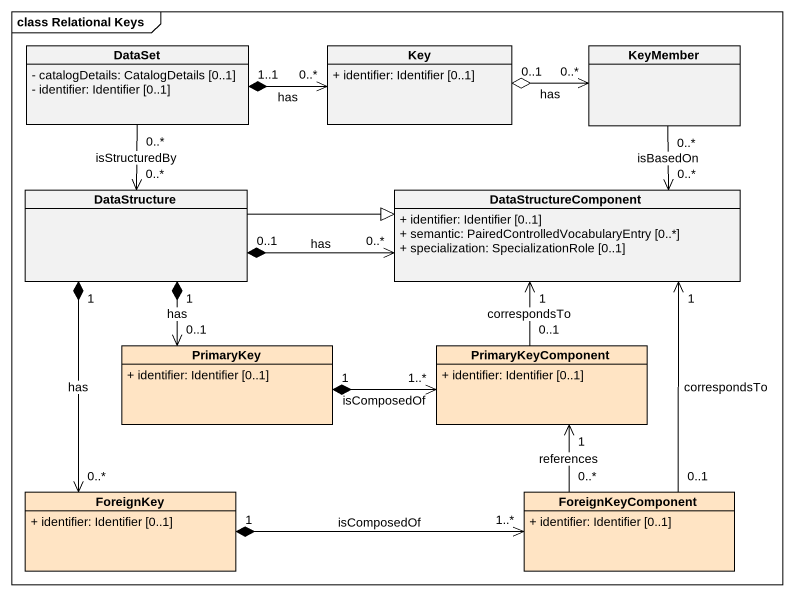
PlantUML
@startuml
mainframe class Relational Keys
hide circle
hide empty members
skinparam classAttributeIconSize 0
class DataSet {
  - catalogDetails: CatalogDetails [0..1]
  - identifier: Identifier [0..1]
}
class Key {
  + identifier: Identifier [0..1]
}
class KeyMember
class DataStructure
class DataStructureComponent {
  + identifier: Identifier [0..1]
  + semantic: PairedControlledVocabularyEntry [0..*]
  + specialization: SpecializationRole [0..1]
}
class PrimaryKey #FFE4C4 {
  + identifier: Identifier [0..1]
}
class PrimaryKeyComponent #FFE4C4 {
  + identifier: Identifier [0..1]
}
class ForeignKey #FFE4C4 {
  + identifier: Identifier [0..1]
}
class ForeignKeyComponent #FFE4C4 {
  + identifier: Identifier [0..1]
}
DataSet "0..*" --> "0..*" DataStructure : isStructuredBy
Key "0..*" <-left-* "1..1" DataSet : has
KeyMember "0..*" <-left-o "0..1" Key : has
KeyMember "0..*" --> "0..*" DataStructureComponent : isBasedOn
DataStructure -right-|> DataStructureComponent
DataStructureComponent "0..*" <-left-* "0..1" DataStructure : has
PrimaryKey "0..1" <-up-* "1" DataStructure : has
PrimaryKeyComponent "0..1" -up-> "1" DataStructureComponent : correspondsTo
PrimaryKeyComponent "1..*" <-left-* "1" PrimaryKey : isComposedOf
ForeignKey "0..*" <-up-* "1" DataStructure : has
ForeignKeyComponent "0..1" -up-> "1" DataStructureComponent : correspondsTo
ForeignKeyComponent "0..*" -up-> "1" PrimaryKeyComponent : references
ForeignKeyComponent "1..*" <-left-* "1" ForeignKey : isComposedOf
@enduml
